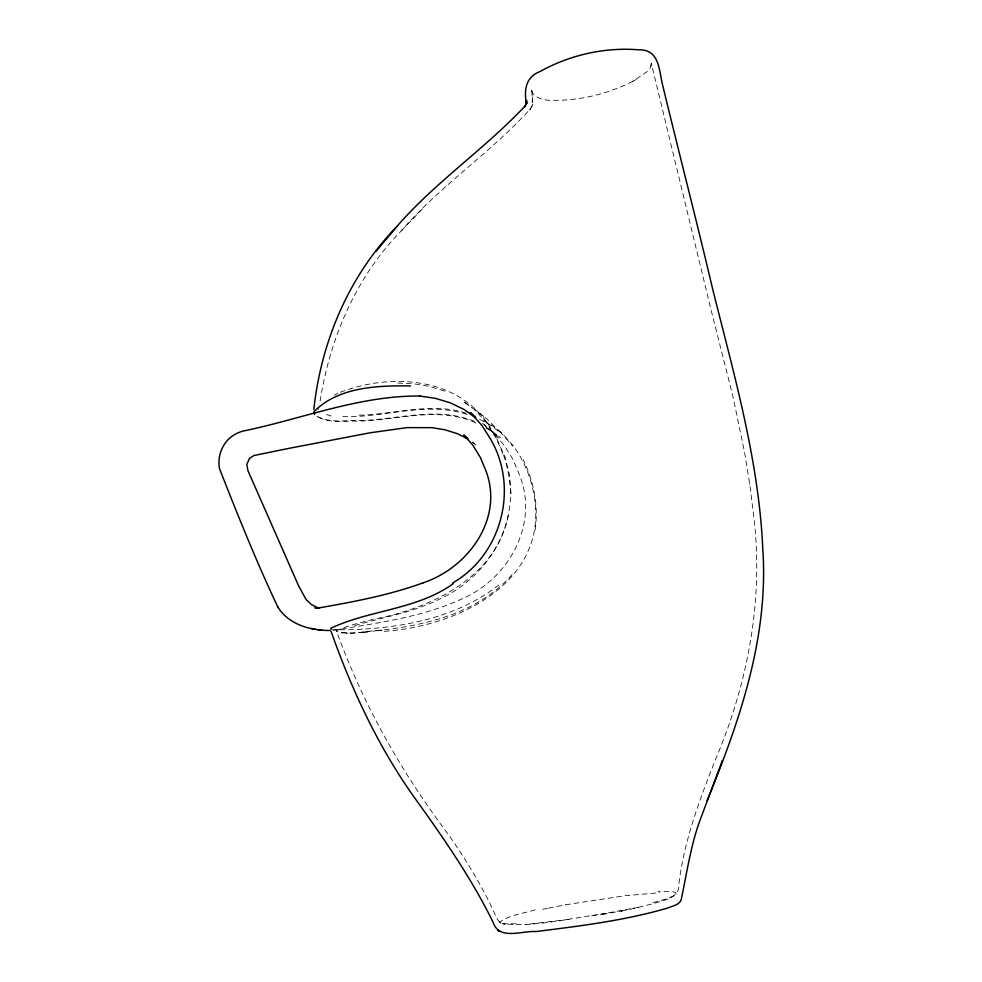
<?xml version="1.0" encoding="UTF-8"?>
<svg xmlns="http://www.w3.org/2000/svg" width="982" height="982" viewBox="0 0 982 982"><rect width="100%" height="100%" fill="white"/><g stroke="black" fill="none" stroke-linecap="round" stroke-linejoin="round"><path stroke-width="0.74" stroke-dasharray="4.91 3.68" d="M651.41 63.94L650.121 68.139L647.113 71.711L632.568 81.469L636.201 79.505M535.129 530.108C538.59 506.111 534.012 481.548 523.283 459.895M354.662 625.583C383.888 616.892 414.539 612.277 441.851 597.964C487.367 576.25 518.582 525.751 508.627 474.883A132.189 125.941 -62.9 0 0 486.348 421.732C453.119 376.032 387.743 373.541 339.048 392.751M532.661 97.23L531.544 107.443L532.723 104.485L529.801 109.8L530.832 108.339C491.172 152.456 440.501 185.475 401.577 230.537L401.233 230.905C355.693 277.366 329.78 338.606 319.911 402.252M501.851 923.497L504.981 924.025C497.555 924.234 495.935 915.236 493.062 910.167C481.033 884.242 465.849 859.962 449.781 836.394C402.301 773.693 363.095 704.806 336.396 630.861C347.935 625.178 360.946 622.735 373.307 619.274C431.282 608.386 497.653 577.097 508.737 512.886M651.005 66.346L651.25 63.093L711.189 310.447L733.051 396.888L744.577 452.371L749.696 483.733L753.795 516.802C763.628 599.008 748.186 682.318 716.05 758.165C699.859 799.103 683.938 840.715 678.82 884.757C679.667 895.13 669.319 898.874 661.242 901.316C647.531 905.429 633.562 908.645 619.532 911.419L622.576 910.805L599.265 914.807M675.96 894.197L676.058 892.969L672.756 891.73L657.879 891.251M401.233 230.905L423.807 207.472M512.101 574.568C478.43 613.026 426.249 625.411 377.407 630.628C363.941 631.082 349.469 635.489 336.347 631.401M498.856 584.953C452.42 621.348 389.964 630.334 332.456 629.83M673.812 895.842L667.171 898.665L651.582 902.998M334.322 395.12L337.833 393.316M632.752 81.371C607.588 94.088 579.245 100.888 551.025 100.336C543.905 100.618 532.686 97.009 531.728 90.995L532.097 92.811L531.643 90.172L531.9 91.682M535.178 909.835C523.627 913.506 510.026 914.573 500.206 921.951L500.255 922.589L498.684 921.055L500.808 923.105M638.681 907.282L591.508 915.875M542.715 909.357L548.189 908.166M565.583 904.79L625.301 895.682L659.683 892.712M606.471 913.677C572.297 917.274 537.927 927.45 503.398 923.767L519.208 923.817M568.995 919.348L525.775 924.492M363.144 632.334L367.612 631.782L352.575 633.157L339.551 632.531M384.379 631.316C457.477 626.528 549.957 582.203 533.95 494.547A120.295 115.348 -63.5 0 0 513.291 445.926L502.133 433.271L489.367 423.5L480.542 418.946M377.407 630.628L381.888 630.1L364.604 632.15M333.229 630.272C376.352 623.251 420.566 617.531 460.742 599.462L460.951 599.364C508.099 579.687 539.192 524.989 519.687 475.337L512.85 459.208L503.815 444.834L492.092 431.761L482.469 423.205M359.031 415.128C395.488 414.772 432.534 400.963 468.23 413.962M342.792 416.589C385.091 418.001 427.796 400.337 469.163 415.153M346.683 633.144L348.18 633.194M397.722 383.066L413.275 383.704L429.294 386.356L445.214 391.315M341.294 632.776L342.264 632.911M331.204 416L323.876 413.753M474.466 421.364C436.499 405.713 396.433 420.075 357.338 420.652C343.651 420.259 328.135 423.414 315.934 415.558M475.963 423.07L473.668 421.879C436.118 406.266 396.495 420.554 357.816 421.106C344.154 420.677 328.725 423.819 316.523 416.049M485.366 426.753L500.562 437.383M479.658 419.412L488.643 423.893L501.593 433.553M500.98 432.829L486.9 419.007L463.16 401.172L469.752 406.082M483.66 416.38L474.441 409.273L486.581 422.837L496.548 438.856L504.061 456.581L503.864 455.943M472.182 442.121L476.81 445.57L472.416 442.219M486.876 428.459L486.237 427.98L499.347 437.69L484.212 424.666M499.813 431.528L512.837 446.086L511.18 444.183M504.588 455.12L509.437 474.576L511.094 494.241M531.839 91.301L532.686 102.423L532.686 100.888M749.696 483.733L749.794 484.543M318.487 408.254L318.634 409.519M548.496 908.178A55.63 5.205 -9.7 0 1 565.657 904.852"/><path stroke-width="1.47" d="M526.07 104.436L526.61 100.36L526.327 103.797C524.204 90.688 525.149 77.345 539.719 71.661C569.56 55.041 604.593 47.026 638.668 49.812C659.953 49.223 658.836 70.827 662.727 85.471C679.151 153.536 696.729 221.331 712.76 289.481C734.045 374.731 758.718 459.969 762.756 548.287L762.781 548.926C768.857 636.618 739.827 720.678 707.138 800.539M313.798 409.469C321.212 341.687 348.635 276.31 396.446 227.002L396.789 226.584C435.492 181.83 485.329 148.577 525.542 105.504L524.4 107.087L527.113 102.349L526.315 103.969M722.408 760.473L700.853 818.031C690.714 844.508 687.007 872.691 681.066 900.199C678.697 905.269 671.995 906.141 667.379 908.141C624.577 920.576 580.129 925.989 536.012 931.55C522.289 930.519 498.991 940.744 493.136 922.343C472.673 880.633 446.356 842.2 419.424 804.479C380.758 752.028 352.722 692.654 331.081 631.389M376.241 251.159L396.789 226.584M452.665 582.977C501.397 554.965 518.766 489.183 491.331 440.402L482.027 425.562L470.366 412.563L475.742 417.325M453.083 583.762C416.798 609.81 370.14 609.724 330.824 628.259L331.265 629.413M330.333 630.481C310.594 630.665 288.585 624.65 277.685 606.79M420.173 396.09L419.756 396.028C360.234 395.513 303.634 418.222 246.04 430.472C236.478 432.019 227.726 437.739 223.172 446.356C219.416 453.107 218.004 461.196 219.563 468.795C237.816 515.28 256.462 561.876 277.82 606.999M410.55 385.951C377.923 385.386 338.127 386.883 313.884 411.802L314.67 414.404M317.689 629.585L321.887 630.137M419.756 396.028L435.21 398.311L450.087 402.73L464.29 409.592L473.52 416.294M313.221 628.824L315.541 629.253M311.061 628.443L313.368 628.873M317.616 608.263L314.878 607.748L318.07 607.919L311.49 604.605L306.139 599.621L298.565 585.738L247.967 470.734L246.764 464.437L249.575 458.385L253.884 455.525L288.818 448.393L370.079 432.792L407.076 427.624L432.117 427.661L444.907 429.785L457.256 433.639L467.542 438.733M318.585 608.386L317.235 607.858L319.666 607.858L318.966 607.895C354.036 601.77 389.326 595.104 422.874 582.903L422.604 583.013C468.218 568.087 504.502 518.287 485.648 470.108L480.223 457.195L472.821 445.165L463.762 434.977L466.02 437.1M467.935 438.88L463.946 435.971L467.42 438.561M498.426 930.654L497.862 930.114L499.003 931.231L498.426 930.654"/></g></svg>
